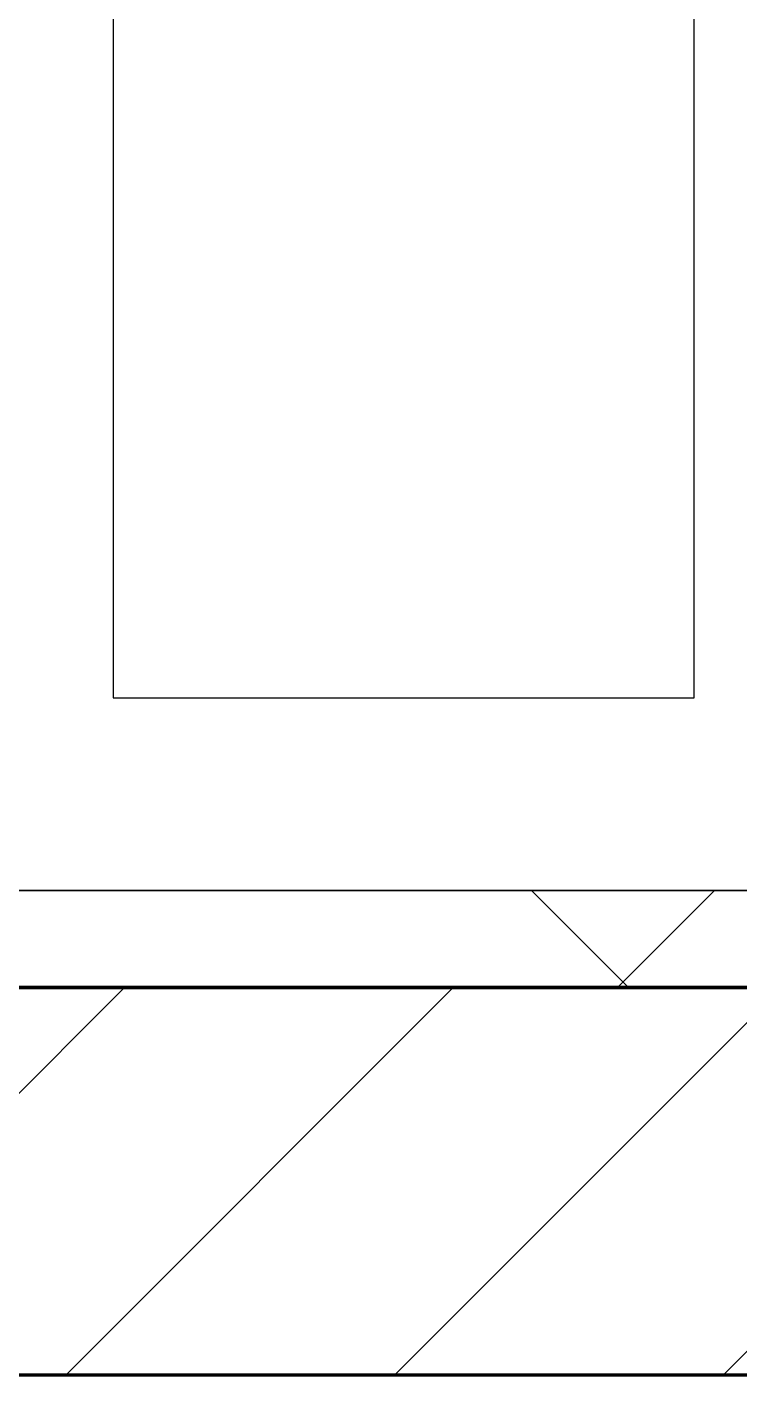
# Model space of a CAD drawing. Header units: millimetres. Extents: x -853432 to -773672, y -18171 to 22484.
# Drawn here: x -825077 to -824709, y -4021 to -3325 of the extents above; entities that cross this region are included whole.
import ezdxf
from ezdxf.xclip import XClip

# ---------------------------------------------------------------- set-up
doc = ezdxf.new("R2010")
doc.units = ezdxf.units.MM
doc.header["$XCLIPFRAME"] = 0
doc.layers.add('000 - WIPEOUT', color=250, linetype='Continuous')
doc.layers.add('A11_ALU.SOLID SHEET', color=2, linetype='Continuous')
for name, color, linetype, lineweight in [('A-GLAZ-CURT', 2, 'Continuous', 9), ('A-WALL', 5, 'Continuous', 35), ('A-WALL-FNSH', 2, 'Continuous', 35), ('A-WALL-PATT', 1, 'Continuous', 35)]:
    doc.layers.add(name, color=color, linetype=linetype, lineweight=lineweight)

# ---------------------------------------------------------------- blocks, each defined once
blk = doc.blocks.new('PPLS-PP19_Custom Tile Pattern - Custom Tile Pattern-V103-4251-01 ENLARGED CONCOURSE LEVEL - REFLECTED CEILING PLAN - SHEET 2')
at = {"layer": 'A-GLAZ-CURT'}
for p, q in [((-300, 0), (300, 0)), ((300, 0), (-300, 0)), ((195.99, 0), (213.31, 0)), ((213.31, 0), (195.99, 0)), ((230.06, 0), (300, 0)), ((-300, -50), (300, -50)), ((300, -50), (-300, -50))]:
    blk.add_line(p, q, dxfattribs=at)
for points, knots in [([(-126.5, 0), (-122.44, 0), (-108.71, 0), (-86.68, 0), (-63.44, 0), (-54.4, 0), (-48.53, 0), (-30.79, 0), (-18.03, 0), (8.61, 0), (15.02, 0), (22.91, 0), (31, 0), (39.04, 0), (51.19, 0), (58.74, 0), (61.34, 0), (61.45, 0)], [-5231.017328, -5231.017328, -5231.017328, -5231.017328, -4994.692869, -4542.524482, -4008.285538, -3689.699207, -3546.54457, -3315.260113, -2864.387349, -2439.246196, -2084.094819, -1956.422387, -1818.904206, -1645.594513, -1443.202566, -1228.752106, -1120.932285, -1120.932285, -1120.932285, -1120.932285]), ([(-115.82, 0), (-114.96, 0), (-110.41, 0), (-96.78, 0), (-71.33, 0), (-42.53, 0), (-12.78, 0), (4.23, 0), (9.64, 0), (10.14, 0), (10.18, 0)], [-5724.064692, -5724.064692, -5724.064692, -5724.064692, -5430.283136, -5103.229623, -4799.173296, -4065.652676, -3589.737505, -3285.047089, -3066.359526, -3044.715262, -3044.715262, -3044.715262, -3044.715262]), ([(76.63, 0), (74.8, 0), (67.65, 0), (53.52, 0), (37, 0), (24.07, 0), (12.82, 0), (-2.9, 0), (-20.62, 0), (-32.81, 0), (-44.85, 0), (-51.43, 0), (-51.79, 0)], [-3095.572228, -3095.572228, -3095.572228, -3095.572228, -2950.589685, -2634.532728, -2313.748533, -2106.613311, -1925.670641, -1617.263037, -1290.787923, -1039.307308, -819.71621, -644.910881, -644.910881, -644.910881, -644.910881]), ([(44.31, 0), (43.47, 0), (36.91, 0), (24.74, 0), (2.64, 0), (-17.84, 0), (-30.57, 0), (-31.82, 0), (-32, 0)], [-4146.091862, -4146.091862, -4146.091862, -4146.091862, -4098.545751, -3766.694881, -3333.063701, -2994.501669, -2698.150104, -2614.070998, -2614.070998, -2614.070998, -2614.070998]), ([(-28.57, 0), (-26.93, 0), (-20.29, 0), (-11.45, 0), (2.08, 0), (13.15, 0), (21.24, 0), (24.62, 0), (24.72, 0), (24.72, 0)], [-5361.429781, -5361.429781, -5361.429781, -5361.429781, -5261.36855, -5050.479954, -4785.90057, -4596.498881, -4445.288762, -4384.376941, -4376.041937, -4376.041937, -4376.041937, -4376.041937]), ([(-24.63, 0), (-23.76, 0), (-14.47, 0), (7.53, 0), (31.09, 0), (44.33, 0)], [-5917.04049, -5917.04049, -5917.04049, -5917.04049, -5862.463379, -5340.621928, -4648.024761, -4648.024761, -4648.024761, -4648.024761]), ([(31.18, 0), (25.97, 0), (11.99, 0), (-6.93, 0), (-20.24, 0), (-24.62, 0)], [-4496.803627, -4496.803627, -4496.803627, -4496.803627, -4222.080604, -3745.412743, -3504.753833, -3504.753833, -3504.753833, -3504.753833]), ([(-24.62, 0), (-23.51, 0), (-15.41, 0), (5.99, 0), (22.06, 0), (37.44, 0), (45.92, 0), (57.76, 0), (64.47, 0), (72.74, 0), (75.22, 0), (76.03, 0), (76.21, 0)], [-2210.055434, -2210.055434, -2210.055434, -2210.055434, -2142.497158, -1716.209403, -1206.526904, -1089.329421, -901.315459, -753.071572, -495.328968, -421.953223, -334.951786, -290.452333, -290.452333, -290.452333, -290.452333]), ([(30.82, 0), (29.27, 0), (20.14, 0), (3.54, 0), (-12.61, 0), (-23.37, 0), (-23.57, 0)], [-10462.034656, -10462.034656, -10462.034656, -10462.034656, -10363.088938, -9884.23066, -9424.652049, -9415.831191, -9415.831191, -9415.831191, -9415.831191]), ([(8.33, 0), (8.19, 0), (7.18, 0), (0.32, 0), (-12.23, 0), (-21.32, 0), (-23.56, 0)], [-3574.286521, -3574.286521, -3574.286521, -3574.286521, -3526.962355, -3285.499107, -2903.012179, -2780.000627, -2780.000627, -2780.000627, -2780.000627]), ([(9.32, 0), (9.08, 0), (7.65, 0), (2.57, 0), (-10.92, 0), (-18.86, 0), (-23.51, 0)], [-2922.926651, -2922.926651, -2922.926651, -2922.926651, -2882.788014, -2720.818881, -2518.50168, -2192.194988, -2192.194988, -2192.194988, -2192.194988]), ([(-15.19, 0), (-13.07, 0), (7.48, 0), (42.82, 0), (88.72, 0), (120.63, 0), (138.28, 0), (138.53, 0)], [-461.142613, -461.142613, -461.142613, -461.142613, -429.606584, -390.253598, -346.313304, -291.370682, -290.5735, -290.5735, -290.5735, -290.5735]), ([(-2.63, 0), (-2.47, 0), (-1.22, 0), (4.92, 0), (15.97, 0), (22.54, 0), (24.49, 0)], [-226.825321, -226.825321, -226.825321, -226.825321, -220.269177, -206.416616, -198.214427, -187.717507, -187.717507, -187.717507, -187.717507]), ([(103.09, 0), (101.08, 0), (86.31, 0), (63.34, 0), (35.84, 0), (12, 0), (3.08, 0), (-1.67, 0), (-2.25, 0)], [-375.435014, -375.435014, -375.435014, -375.435014, -369.147452, -330.153101, -307.516438, -285.83788, -246.234814, -234.646884, -234.646884, -234.646884, -234.646884]), ([(24.69, 0), (24.54, 0), (20.99, 0), (15.48, 0), (10.8, 0), (9.63, 0)], [-4368.572414, -4368.572414, -4368.572414, -4368.572414, -4306.476363, -4080.000647, -3772.857994, -3772.857994, -3772.857994, -3772.857994]), ([(18.16, 0), (19.15, 0), (24.25, 0), (25.66, 0), (26.12, 0)], [-5700.113719, -5700.113719, -5700.113719, -5700.113719, -5554.232259, -5302.431367, -5302.431367, -5302.431367, -5302.431367]), ([(43.44, 0), (42.84, 0), (38.82, 0), (29.53, 0), (20.67, 0), (18.85, 0), (18.16, 0)], [-6347.322254, -6347.322254, -6347.322254, -6347.322254, -6314.283804, -6135.05769, -5972.647715, -5832.674503, -5832.674503, -5832.674503, -5832.674503]), ([(27.44, 0), (27.9, 0), (29.54, 0), (35.91, 0), (41.39, 0), (44.29, 0)], [-5037.309798, -5037.309798, -5037.309798, -5037.309798, -4887.603822, -4705.298446, -4526.923781, -4526.923781, -4526.923781, -4526.923781]), ([(27.89, 0), (29.09, 0), (33.4, 0), (48.37, 0), (71.92, 0), (95.93, 0), (108.7, 0), (112.31, 0)], [-147.777612, -147.777612, -147.777612, -147.777612, -135.792042, -118.513713, -97.899267, -63.759246, -51.921864, -51.921864, -51.921864, -51.921864]), ([(53.18, 0), (53.06, 0), (52.22, 0), (44.99, 0), (36.46, 0), (30.82, 0)], [-622.740158, -622.740158, -622.740158, -622.740158, -566.066452, -360.610861, 0, 0, 0, 0]), ([(136.44, 0), (121.66, 0), (86.93, 0), (51.16, 0), (31.18, 0)], [-106.750556, -106.750556, -106.750556, -106.750556, -59.610984, 0, 0, 0, 0]), ([(43.24, 0), (42.39, 0), (39.73, 0), (36.02, 0), (35.54, 0), (35.54, 0)], [-329.358298, -329.358298, -329.358298, -329.358298, -326.15566, -319.318397, -317.489778, -317.489778, -317.489778, -317.489778]), ([(36.29, 0), (37.77, 0), (48.82, 0), (64.79, 0), (95.91, 0), (124.45, 0), (132.42, 0), (134.6, 0)], [-314.598523, -314.598523, -314.598523, -314.598523, -305.899624, -287.17622, -249.500363, -194.761443, -152.241002, -152.241002, -152.241002, -152.241002]), ([(168.37, 0), (167.68, 0), (162.47, 0), (147.02, 0), (109.77, 0), (76.86, 0), (57.82, 0), (48.1, 0), (45.14, 0), (44.23, 0)], [-543.375029, -543.375029, -543.375029, -543.375029, -530.793311, -458.593899, -401.860199, -357.622665, -341.267687, -334.000314, -330.589599, -330.589599, -330.589599, -330.589599]), ([(112.96, 0), (110.69, 0), (104.85, 0), (92.38, 0), (85.59, 0), (74.4, 0), (62.26, 0), (52.72, 0), (47.57, 0), (44.39, 0)], [-8062.814755, -8062.814755, -8062.814755, -8062.814755, -7723.759874, -7531.75727, -7135.649961, -6924.452779, -6738.82075, -6548.303034, -6365.241482, -6365.241482, -6365.241482, -6365.241482]), ([(44.6, 0), (45.94, 0), (56.42, 0), (70.92, 0), (82.12, 0), (83.66, 0)], [-4643.358341, -4643.358341, -4643.358341, -4643.358341, -4573.028122, -4094.177415, -3869.465285, -3869.465285, -3869.465285, -3869.465285]), ([(70.61, 0), (66.16, 0), (57.02, 0), (48.09, 0), (45.21, 0)], [-4647.237329, -4647.237329, -4647.237329, -4647.237329, -4326.416877, -4163.150107, -4163.150107, -4163.150107, -4163.150107]), ([(45.26, 0), (47.78, 0), (57.22, 0), (71.67, 0), (84.83, 0), (86.01, 0), (92.51, 0), (94.33, 0)], [-4507.066662, -4507.066662, -4507.066662, -4507.066662, -4353.683244, -3960.84581, -3759.045785, -3336.541051, -2783.776468, -2783.776468, -2783.776468, -2783.776468]), ([(61.47, 0), (61.47, 0), (61.21, 0), (54.61, 0), (53.71, 0), (53.56, 0)], [-1113.311073, -1113.311073, -1113.311073, -1113.311073, -1096.402191, -891.204116, -747.28819, -747.28819, -747.28819, -747.28819]), ([(76.22, 0), (75.58, 0), (73.64, 0), (71.05, 0), (70.61, 0)], [-193.634889, -193.634889, -193.634889, -193.634889, -31.537676, 0, 0, 0, 0]), ([(94.4, 0), (94.4, 0), (94.64, 0), (99.11, 0), (108.97, 0), (120.79, 0), (139.94, 0), (163.31, 0), (185.23, 0), (193.62, 0), (194.69, 0), (194.79, 0)], [-2348.345796, -2348.345796, -2348.345796, -2348.345796, -2310.419338, -2233.599744, -2052.234781, -1843.028543, -1530.39897, -1095.004608, -529.74427, -295.064701, -265.121568, -265.121568, -265.121568, -265.121568]), ([(113.34, 0), (112.37, 0), (110.69, 0), (105.66, 0), (105.23, 0), (105.23, 0)], [-9161.130148, -9161.130148, -9161.130148, -9161.130148, -9012.77275, -8966.157302, -8929.495943, -8929.495943, -8929.495943, -8929.495943]), ([(105.26, 0), (105.52, 0), (109.64, 0), (111.59, 0), (112.42, 0)], [-8920.561005, -8920.561005, -8920.561005, -8920.561005, -8814.835624, -8663.23713, -8663.23713, -8663.23713, -8663.23713]), ([(113.24, 0), (116.91, 0), (122.02, 0), (128.63, 0), (128.95, 0)], [-50.905057, -50.905057, -50.905057, -50.905057, -39.050993, -35.895543, -35.895543, -35.895543, -35.895543]), ([(157.9, 0), (156.77, 0), (151.67, 0), (143.29, 0), (134.04, 0), (126.24, 0), (118.6, 0), (115.53, 0), (113.92, 0), (113.66, 0)], [-10292.955006, -10292.955006, -10292.955006, -10292.955006, -10098.273015, -9847.788484, -9677.714971, -9567.007022, -9453.21225, -9220.200448, -9177.88488, -9177.88488, -9177.88488, -9177.88488]), ([(129.02, 0), (129.02, 0), (124.41, 0), (122.35, 0), (117.78, 0), (114.88, 0), (113.91, 0)], [-35.386604, -35.386604, -35.386604, -35.386604, -31.430235, -22.807238, -15.488593, -11.981969, -11.981969, -11.981969, -11.981969]), ([(128.58, 0), (128.8, 0), (130.16, 0), (139.26, 0), (152.67, 0), (161.24, 0), (162.19, 0), (162.75, 0)], [-633.326174, -633.326174, -633.326174, -633.326174, -627.736123, -618.981161, -602.094757, -592.980799, -581.414464, -581.414464, -581.414464, -581.414464]), ([(137.1, 0), (136, 0), (133.64, 0), (129.87, 0), (129.11, 0)], [-670.405967, -670.405967, -670.405967, -670.405967, -651.020627, -640.742133, -640.742133, -640.742133, -640.742133]), ([(193.8, 0), (193.33, 0), (190.11, 0), (183.13, 0), (171, 0), (161.95, 0), (161.28, 0), (158.35, 0), (157.85, 0), (157.77, 0)], [-11665.349007, -11665.349007, -11665.349007, -11665.349007, -11565.880756, -11105.624034, -10839.086983, -10768.332124, -10666.779182, -10580.760289, -10550.278881, -10550.278881, -10550.278881, -10550.278881]), ([(300, 0), (286.53, 0), (254.22, 0), (207.11, 0), (177.41, 0), (159.34, 0), (158.33, 0), (158.3, 0)], [-285.253232, -285.253232, -285.253232, -285.253232, -244.693688, -187.987675, -143.776725, -129.632772, -123.352749, -123.352749, -123.352749, -123.352749]), ([(159.07, 0), (159.13, 0), (160.84, 0), (165.21, 0), (174.15, 0), (185.98, 0), (208.82, 0), (219.42, 0), (230.06, 0)], [-115.643202, -115.643202, -115.643202, -115.643202, -114.681583, -87.660824, -65.295536, -41.623857, -24.459831, 0, 0, 0, 0]), ([(162.75, 0), (165.4, 0), (170.91, 0), (172.61, 0), (172.61, 0)], [-111.264224, -111.264224, -111.264224, -111.264224, -56.742688, -19.085662, -19.085662, -19.085662, -19.085662]), ([(247.1, 0), (246.76, 0), (245.04, 0), (238.34, 0), (226.56, 0), (221.1, 0), (200.27, 0), (182.99, 0), (174.27, 0), (169.67, 0), (168.99, 0)], [-9649.085549, -9649.085549, -9649.085549, -9649.085549, -9581.591397, -9406.094246, -9221.510254, -9016.44624, -8717.832359, -8253.978395, -8152.463617, -8069.855175, -8069.855175, -8069.855175, -8069.855175]), ([(215.22, 0), (214.62, 0), (210.55, 0), (203.98, 0), (187.54, 0), (175.3, 0), (169.49, 0)], [-203.825446, -203.825446, -203.825446, -203.825446, -198.527383, -184.406837, -162.427601, -142.916156, -142.916156, -142.916156, -142.916156]), ([(171.51, 0), (176.48, 0), (193.23, 0), (201.73, 0), (208.81, 0), (213.9, 0), (234.33, 0), (247.57, 0), (251.18, 0)], [-7971.819559, -7971.819559, -7971.819559, -7971.819559, -7784.112253, -7606.717214, -7289.299508, -7042.621073, -6582.165592, -6400.446971, -6400.446971, -6400.446971, -6400.446971]), ([(172.07, 0), (177.66, 0), (187.87, 0), (201.08, 0), (207.47, 0), (213.96, 0), (215.11, 0)], [-255.364076, -255.364076, -255.364076, -255.364076, -237.955587, -223.92608, -215.862851, -208.75215, -208.75215, -208.75215, -208.75215]), ([(300, 0), (288.22, 0), (262, 0), (230.43, 0), (219.94, 0), (219.02, 0)], [-12528.858583, -12528.858583, -12528.858583, -12528.858583, -11905.454923, -11162.864862, -10856.732305, -10856.732305, -10856.732305, -10856.732305]), ([(219.9, 0), (220.86, 0), (227.84, 0), (242.06, 0), (246.54, 0), (246.96, 0)], [-10670.940496, -10670.940496, -10670.940496, -10670.940496, -10511.382485, -9925.173265, -9834.877357, -9834.877357, -9834.877357, -9834.877357]), ([(251.94, 0), (258.23, 0), (269.6, 0), (281.71, 0), (291.71, 0), (296.52, 0), (297.86, 0), (298.09, 0)], [-6387.496107, -6387.496107, -6387.496107, -6387.496107, -6068.460911, -5766.029927, -5566.724884, -5280.360606, -5199.253518, -5199.253518, -5199.253518, -5199.253518]), ([(284.76, 0), (284.76, 0), (285.09, 0), (287.47, 0), (293.59, 0), (297.76, 0), (300, 0)], [-4110.630118, -4110.630118, -4110.630118, -4110.630118, -4053.389046, -3959.664717, -3862.421465, -3746.95702, -3746.95702, -3746.95702, -3746.95702]), ([(297.38, 0), (295.84, 0), (291.62, 0), (285.38, 0), (284.87, 0)], [-4803.172655, -4803.172655, -4803.172655, -4803.172655, -4358.271401, -4143.037883, -4143.037883, -4143.037883, -4143.037883])]:
    blk.add_open_spline(points, degree=3, knots=knots, dxfattribs=at)
for points in [[(24.49, 0), (25.23, 0), (25.72, 0), (26.04, 0)], [(80.35, 0), (79.57, 0), (78.27, 0), (76.63, 0)], [(84.06, 0), (83.48, 0), (82.41, 0), (81.72, 0)], [(113.29, 0), (110.14, 0), (106.68, 0), (103.09, 0)], [(168.74, 0), (168.74, 0), (169.81, 0), (171.51, 0)], [(195.11, 0), (194.91, 0), (194.44, 0), (193.8, 0)]]:
    blk.add_open_spline(points, degree=3, dxfattribs=at)
blk = doc.blocks.new('PPLS-PP19_Custom Tile Pattern - Custom Tile Pattern-V104-4251-01 ENLARGED CONCOURSE LEVEL - REFLECTED CEILING PLAN - SHEET 2')
at = {"layer": 'A-GLAZ-CURT'}
for p, q in [((-300, 0), (300, 0)), ((300, 0), (-300, 0)), ((-293.07, 0), (-275.75, 0)), ((-275.75, 0), (-293.07, 0)), ((-300, -50), (300, -50)), ((300, -50), (-300, -50))]:
    blk.add_line(p, q, dxfattribs=at)
at = {"layer": 'A-GLAZ-CURT', "flags": 128}
for points in [[(-300, 0), (-291.56, 0), (-283.3, 0), (-275.2, 0), (-267.26, 0), (-259.45, 0), (-251.77, 0), (-244.2, 0), (-236.74, 0), (-229.36, 0), (-222.06, 0)], [(-222.63, 0), (-229.72, 0), (-236.97, 0), (-244.39, 0), (-251.96, 0), (-259.67, 0), (-267.51, 0), (-275.48, 0), (-283.55, 0), (-291.73, 0), (-300, 0)]]:
    blk.add_lwpolyline(points, dxfattribs=at)
at = {"layer": 'A-GLAZ-CURT'}
for points, knots in [([(-300, 0), (-284.65, 0), (-252.28, 0), (-224.65, 0), (-210.95, 0)], [-5323.127839, -5323.127839, -5323.127839, -5323.127839, -4502.809032, -3557.368795, -3557.368795, -3557.368795, -3557.368795]), ([(-211.88, 0), (-212.65, 0), (-234.32, 0), (-262.56, 0), (-294.48, 0), (-300, 0)], [-15183.337975, -15183.337975, -15183.337975, -15183.337975, -15131.813646, -13729.592194, -13439.944408, -13439.944408, -13439.944408, -13439.944408]), ([(-210.97, 0), (-219.67, 0), (-233.8, 0), (-255.22, 0), (-262.59, 0), (-264.9, 0), (-265.4, 0)], [-1308.350753, -1308.350753, -1308.350753, -1308.350753, -858.079193, -543.655514, -208.940337, 0, 0, 0, 0]), ([(-258.6, 0), (-257.91, 0), (-254.26, 0), (-241.25, 0), (-225.99, 0), (-215.47, 0), (-211.5, 0), (-210.96, 0)], [-5722.54675, -5722.54675, -5722.54675, -5722.54675, -5657.471696, -5413.335975, -5017.494783, -4832.723979, -4803.460158, -4803.460158, -4803.460158, -4803.460158]), ([(-133.82, 0), (-135.51, 0), (-137.8, 0), (-149.31, 0), (-162.01, 0), (-177.91, 0), (-199.46, 0), (-216.65, 0), (-231.26, 0), (-233.46, 0), (-234, 0)], [-2731.647847, -2731.647847, -2731.647847, -2731.647847, -2418.507304, -2308.929706, -2113.765672, -1763.376603, -1422.553702, -978.033455, -846.069444, -682.911962, -682.911962, -682.911962, -682.911962]), ([(-233.49, 0), (-233.44, 0), (-232.38, 0), (-230.74, 0), (-225.3, 0), (-223.63, 0)], [-455.274641, -455.274641, -455.274641, -455.274641, -440.605512, -119.536984, 0, 0, 0, 0])]:
    blk.add_open_spline(points, degree=3, knots=knots, dxfattribs=at)
blk = doc.blocks.new('*U634')
at = {"layer": 'A-GLAZ-CURT'}
for name, p in [('PPLS-PP19_Custom Tile Pattern - Custom Tile Pattern-V103-4251-01 ENLARGED CONCOURSE LEVEL - REFLECTED CEILING PLAN - SHEET 2', (10802.37, -7350)), ('PPLS-PP19_Custom Tile Pattern - Custom Tile Pattern-V104-4251-01 ENLARGED CONCOURSE LEVEL - REFLECTED CEILING PLAN - SHEET 2', (11402.37, -7350))]:
    blk.add_blockref(name, p, dxfattribs=at)
blk = doc.blocks.new('*U1051')
at = {"color": 3}
blk.add_wipeout([(-437.5, 19750), (437.5, 19750), (437.5, 19450), (-437.5, 19450)], dxfattribs=at).dxf.layer = '000 - WIPEOUT'
at = {"layer": 'A11_ALU.SOLID SHEET', "color": 0, "linetype": 'ByBlock'}
blk.add_lwpolyline([(-437.5, 19450), (437.5, 19450), (437.5, 19750), (-437.5, 19750)], close=True, dxfattribs=at)
blk = doc.blocks.new('*U1213')
blk.add_lwpolyline([(22690, -750), (19166.45, -750), (19116.45, -700), (18966.44, -550), (-101025.39, -550), (-101025.39, -6704.96), (-96300, -6704.96), (-96300, -7350), (-94497.63, -7350), (17250, -7350), (17250, -6849.96), (18300, -6849.96), (22690, -6849.96)], close=True)
at = {"layer": 'A11_ALU.SOLID SHEET', "color": 0, "linetype": 'ByBlock', "rotation": 90}
blk.add_blockref('*U1051', (-60600, -6813), dxfattribs=at)

msp = doc.modelspace()

# ---------------------------------------------------------------- block references
at = {"layer": 'A11_ALU.SOLID SHEET'}
ref = msp.add_blockref('*U1213', (-744682.37, 3579.02), dxfattribs=at)
XClip(ref).set_block_clipping_path([(-104690.1238047112, -9620.0029952966), (-34092.6543255156, 14392.9971737705)])

# ---------------------------------------------------------------- next in the draw order: hatches: boundary and pattern name
at = {"layer": 'A-WALL-PATT', "lineweight": 9}
h = msp.add_hatch(dxfattribs=at)
h.set_pattern_fill('FP_4', color=256, style=0, pattern_type=2)
h.set_pattern_definition([(45, (0, 0), (-212.13203, 212.13203), []), (135, (0, 0), (-212.13203, -212.13203), [])])
h.paths.add_polyline_path([(-779464.45, -3820.98), (-778775.03, -3820.98), (-778775.03, -3770.98), (-827933.88, -3770.98), (-828045.79, -3820.98), (-779602.34, -3820.98)])
h.paths.add_polyline_path([(-828965.42, -3820.98), (-828156.1, -3820.98), (-828044.19, -3770.98), (-841032.37, -3770.98), (-841032.37, -3820.98), (-829103.3, -3820.98)])
h = msp.add_hatch(dxfattribs=at)
h.set_pattern_fill('FP_2', color=256, style=0, pattern_type=2)
h.set_pattern_definition([(45, (0, 0), (-84.852814, 84.852814), [])])
h.paths.add_polyline_path([(-779326.57, -4020.98), (-778775.03, -4020.98), (-778775.03, -3820.98), (-828045.79, -3820.98), (-828336.65, -3950.93), (-828355, -3909.85), (-828156.1, -3820.98), (-841232.37, -3820.98), (-841232.37, -4020.98), (-779878.11, -4020.98)])
h.paths.add_polyline_path([(-828280, -3860.98), (-828285, -3859.64), (-828288.66, -3855.98), (-828289.66, -3848.39), (-828287.07, -3844.76), (-828282.59, -3841.32), (-828280, -3840.98), (-828272.93, -3843.91), (-828270.34, -3848.39), (-828270.34, -3851.81), (-828272.93, -3858.05), (-828279.18, -3860.64)])

# ---------------------------------------------------------------- next in the draw order: linework, layer by layer
at = {"layer": 'A-WALL', "color": 7, "lineweight": 70}
for p, q in [((-827180, -3820.98), (-823580, -3820.98)), ((-823580, -3820.98), (-827180, -3820.98)), ((-823580, -4020.98), (-827180, -4020.98))]:
    msp.add_line(p, q, dxfattribs=at)
at = {"layer": 'A-WALL-FNSH', "color": 250}
msp.add_line((-827180, -3770.98), (-823580, -3770.98), dxfattribs=at)

# ---------------------------------------------------------------- next in the draw order: block references
msp.add_blockref('*U634', (-835882.37, 3579.02))

doc.saveas('drawing.dxf')
